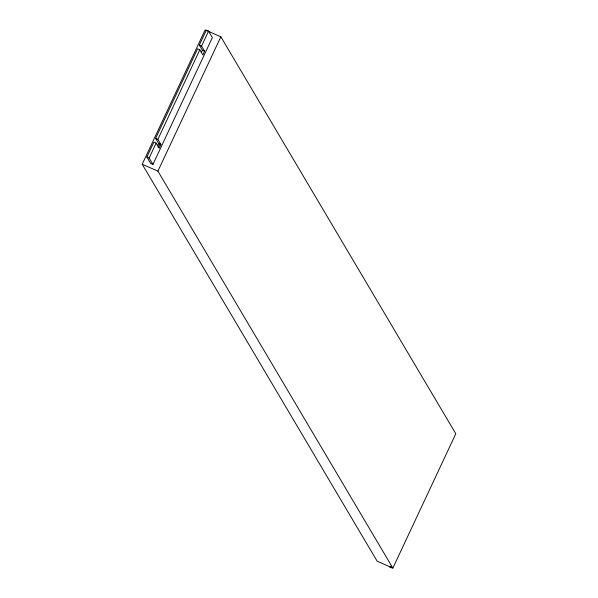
<?xml version="1.0" encoding="UTF-8"?>
<svg xmlns="http://www.w3.org/2000/svg" width="598" height="598" viewBox="0 0 598 598"><rect width="100%" height="100%" fill="white"/><g stroke="black" fill="none" stroke-linecap="round" stroke-linejoin="round"><path stroke-width="0.9" d="M142.204 164.248L205.136 29.9L220.849 36.799L455.796 433.752L392.864 568.1L377.151 561.201L142.204 164.248L157.909 171.148L392.864 568.1M146.876 157.042L153.873 142.115L156.115 143.101L159.158 148.244L160.907 144.514L157.865 139.371L155.622 138.385L197.579 48.819L199.822 49.806L202.864 54.949L204.613 51.211L201.571 46.068L199.321 45.089L206.317 30.162L208.56 31.148L212.365 37.577L152.931 164.457L150.681 163.471L146.876 157.042L149.126 158.029L152.931 164.457M149.126 158.029L156.115 143.101M157.865 139.371L199.822 49.806M201.571 46.068L208.56 31.148M157.618 145.763L158.664 143.527L155.622 138.385M201.317 52.467L202.371 50.232L199.321 45.089M158.216 147.4L159.801 144.013M157.909 171.148L220.849 36.799M202.371 50.232L204.613 51.211M158.664 143.527L160.907 144.514M389.44 566.852L391.683 567.838L390.733 566.231"/></g></svg>
